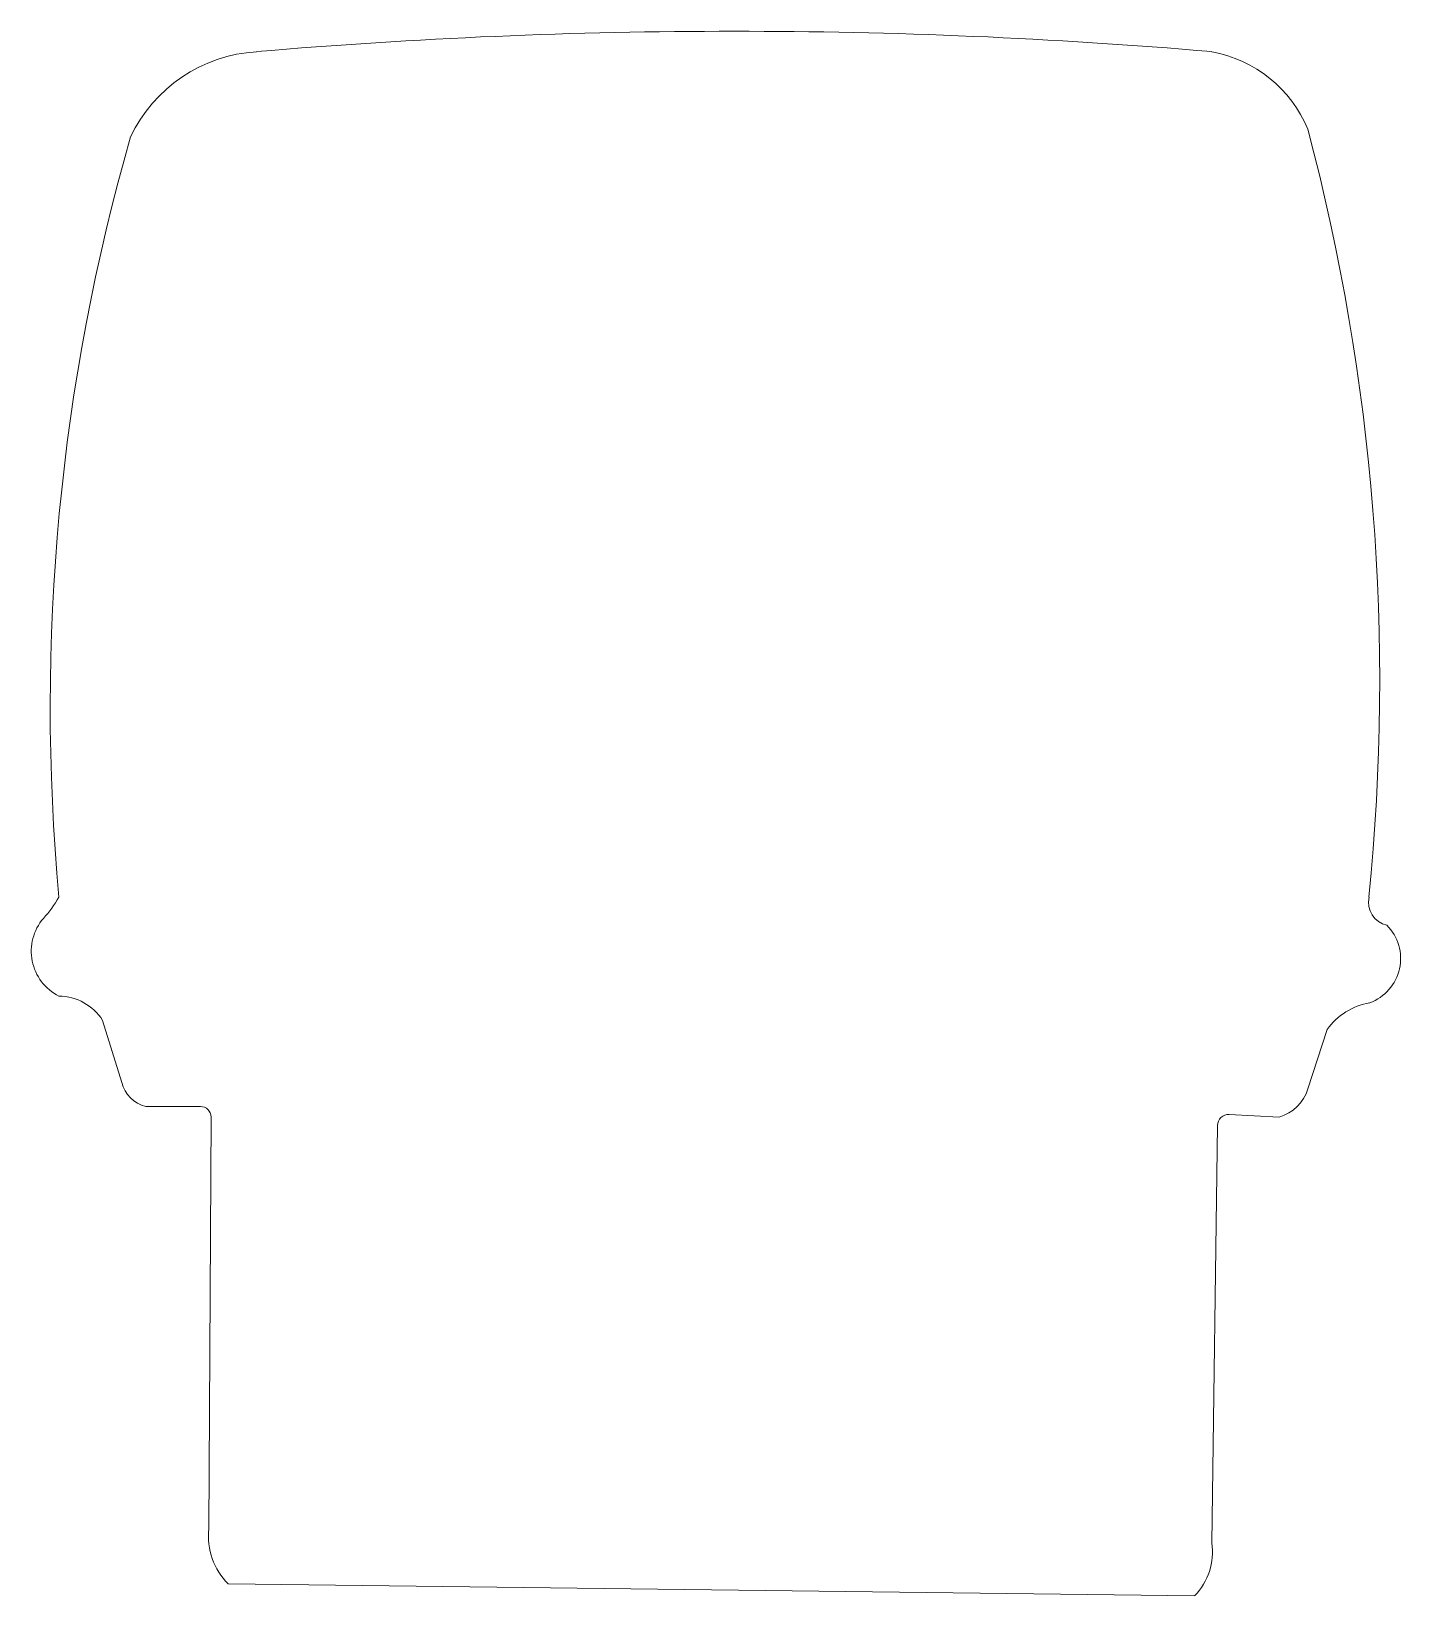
# Model space of a CAD drawing. Header units: millimetres. Extents: x 17 to 157, y 39 to 199.
import ezdxf

# ---------------------------------------------------------------- set-up
doc = ezdxf.new("R2010")
doc.units = ezdxf.units.MM

msp = doc.modelspace()

# ---------------------------------------------------------------- linework, layer by layer
at = {"color": 7, "linetype": 'Continuous', "lineweight": 15}
for p, q in [((23.93, 97.87), (25.9, 91.51)), ((147.45, 90.87), (149.41, 96.95)), ((28.39, 89.06), (33.96, 89.06)), ((139.38, 88.23), (144.51, 87.97)), ((35.08, 87.97), (34.82, 45.76)), ((137.62, 44.32), (138.18, 87.11)), ((36.81, 40.11), (135.85, 38.9))]:
    msp.add_line(p, q, dxfattribs=at)
for centre, radius, start, end in [((88.67, -375.75), 575.02, 85.11724, 94.88276), ((40.65, 181.89), 15.31, 93.4604, 154.6919), ((135.17, 184.09), 13.31, 22.7135, 79.4086), ((-66.63, 132.6), 221.44, 354.2786, 14.8176), ((230, 129.99), 211.43, 163.9528, 185.2831), ((9.01, 116.42), 12, 317.6043, 330.5717), ((156.08, 110), 2.42, 167.4672, 257.4672), ((21.79, 104.97), 5.16, 139.3404, 243.2365), ((152.13, 104.22), 4.83, 289.9969, 44.9374), ((19.4, 94.99), 5.38, 32.4614, 89.2181), ((155.03, 92.84), 6.96, 100.2912, 143.8142), ((29.2, 92.37), 3.41, 194.5978, 256.1508), ((143.39, 92.04), 4.22, 285.3543, 343.9481), ((33.97, 87.95), 1.1, 0.6296, 90.6296), ((139.34, 87.07), 1.16, 88.0908, 178.0908), ((41.78, 45.04), 7, 174.1213, 224.7588), ((131.22, 43.41), 6.46, 315.7041, 8.0663)]:
    msp.add_arc(centre, radius, start, end, dxfattribs=at)

doc.saveas('drawing.dxf')
